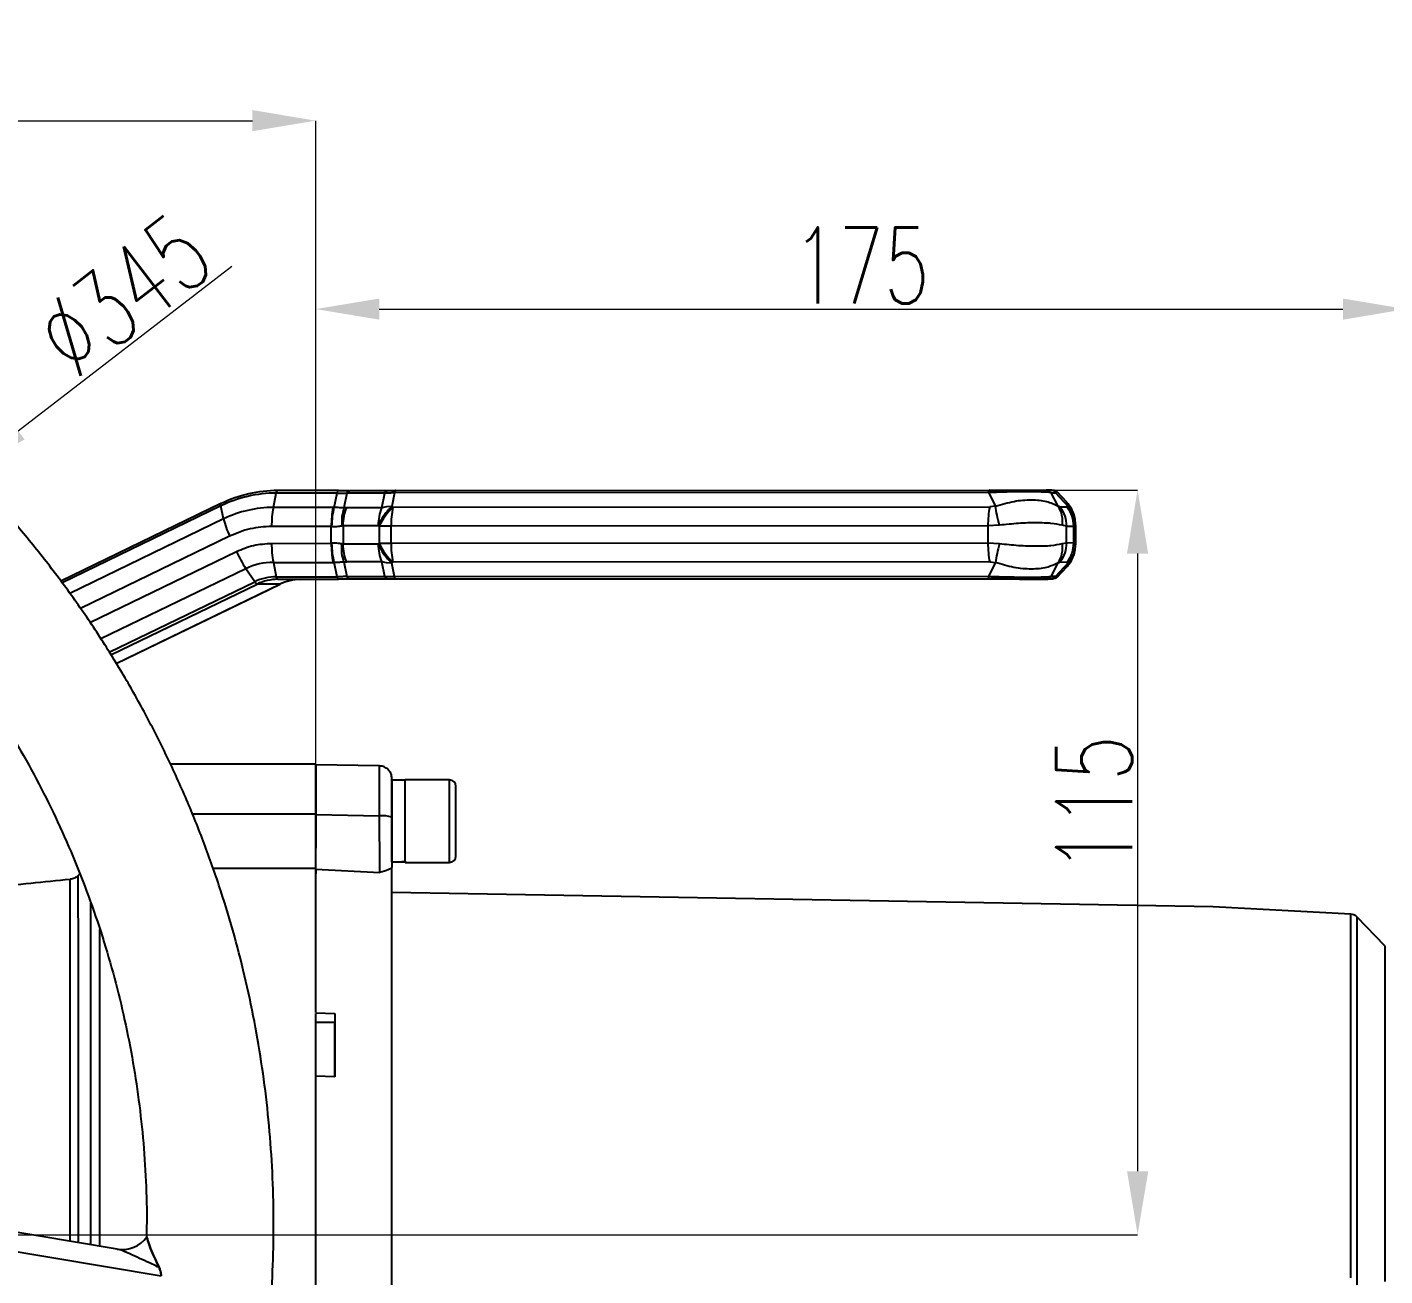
# Model space of a CAD drawing. Header units: millimetres. Extents: x 2451 to 4400, y 944 to 2322.
# Drawn here: x 3403.1 to 3617.2, y 1318 to 1515 of the extents above; entities that cross this region are included whole.
import ezdxf

# ---------------------------------------------------------------- set-up
doc = ezdxf.new("R2010")
doc.units = ezdxf.units.MM
doc.layers.add('AM_5', color=3, linetype='Continuous', lineweight=25)
doc.styles.add('SLDTEXTSTYLE1', font='txt.shx', dxfattribs={"width": 0.7, "bigfont": 'gbcbig.shx'})
doc.dimstyles.new('SLDDIMSTYLE12$0', dxfattribs={"dimtxt": 12, "dimasz": 10, "dimexe": 0, "dimexo": 0.0625, "dimgap": 0.875, "dimtad": 1, "dimdec": 1, "dimlfac": 1.8, "dimrnd": 1e-09, "dimzin": 12, "dimdsep": 46, "dimtxsty": 'SLDTEXTSTYLE1', "dimcen": 0.09, "dimdle": 8.16, "dimclrd": 3, "dimclre": 3, "dimadec": 0, "dimazin": 3, "dimtfac": 1, "dimtdec": 1, "dimtofl": 0, "dimtmove": 0, "dimatfit": 3, "dimfxl": 0, "dimfrac": 2, "dimtolj": 1, "dimlwd": 5, "dimlwe": 5, "dimarcsym": 0})
doc.dimstyles.new('SLDDIMSTYLE12$3', dxfattribs={"dimtxt": 12, "dimasz": 10, "dimexe": 0, "dimexo": 0.0625, "dimgap": 0.875, "dimtad": 1, "dimdec": 1, "dimlfac": 1.8, "dimrnd": 1e-09, "dimzin": 12, "dimdsep": 46, "dimtxsty": 'SLDTEXTSTYLE1', "dimcen": 0.09, "dimdle": 8.16, "dimclrd": 3, "dimclre": 3, "dimadec": 0, "dimazin": 3, "dimtfac": 1, "dimtdec": 1, "dimtofl": 0, "dimtmove": 0, "dimatfit": 3, "dimfxl": 0, "dimfrac": 2, "dimtolj": 1, "dimlwd": 5, "dimlwe": 5, "dimarcsym": 0})

# ---------------------------------------------------------------- blocks, each defined once
blk = doc.blocks.new('*D82')
at = {"layer": 'AM_5', "color": 3, "lineweight": 5, "transparency": 16777216}
blk.add_line((3271.56, 1464.69), (3271.56, 1500.22), dxfattribs=at)
at = {"layer": 'AM_5', "color": 3, "linetype": 'Continuous', "lineweight": 5, "transparency": 16777216}
for p, q in [((3281.56, 1500.22), (3438.63, 1500.22)), ((3448.63, 1398.79), (3448.63, 1500.22))]:
    blk.add_line(p, q, dxfattribs=at)
at = {"layer": 'AM_5', "color": 3, "transparency": 16777216}
for points in [[(3281.56, 1501.89), (3281.56, 1498.56), (3271.56, 1500.22)], [(3438.63, 1501.89), (3438.63, 1498.56), (3448.63, 1500.22)]]:
    blk.add_solid(points, dxfattribs=at)
at = {"layer": 'Defpoints', "color": 0, "transparency": 16777216}
for p in [(3448.63, 1500.22), (3271.56, 1464.62), (3448.63, 1398.72)]:
    blk.add_point(p, dxfattribs=at)
at = {"layer": 'AM_5', "color": 0, "transparency": 16777216, "insert": (3360.09, 1507.1), "char_height": 12, "attachment_point": 5, "style": 'SLDTEXTSTYLE1'}
blk.add_mtext('\\A1;178', dxfattribs=at)
blk = doc.blocks.new('*D63')
at = {"layer": 'AM_5', "color": 3, "lineweight": 5, "transparency": 16777216}
blk.add_line((3448.63, 1396.23), (3448.63, 1470.5), dxfattribs=at)
at = {"layer": 'AM_5', "color": 3, "linetype": 'Continuous', "lineweight": 5, "transparency": 16777216}
for p, q in [((3458.63, 1470.5), (3610.63, 1470.5)), ((3620.63, 1319.08), (3620.63, 1470.5))]:
    blk.add_line(p, q, dxfattribs=at)
at = {"layer": 'AM_5', "color": 3, "transparency": 16777216}
for points in [[(3458.63, 1472.16), (3458.63, 1468.83), (3448.63, 1470.5)], [(3610.63, 1472.16), (3610.63, 1468.83), (3620.63, 1470.5)]]:
    blk.add_solid(points, dxfattribs=at)
at = {"layer": 'Defpoints', "color": 0, "transparency": 16777216}
for p in [(3620.63, 1470.5), (3448.63, 1396.17), (3620.63, 1319.02)]:
    blk.add_point(p, dxfattribs=at)
at = {"layer": 'AM_5', "color": 0, "transparency": 16777216, "insert": (3534.63, 1477.37), "char_height": 12, "attachment_point": 5, "style": 'SLDTEXTSTYLE1'}
blk.add_mtext('\\A1;175', dxfattribs=at)
blk = doc.blocks.new('*D68')
at = {"layer": 'AM_5', "color": 3, "lineweight": 5, "transparency": 16777216}
blk.add_line((3563.9, 1441.94), (3578.25, 1441.94), dxfattribs=at)
at = {"layer": 'AM_5', "color": 3, "linetype": 'Continuous', "lineweight": 5, "transparency": 16777216}
for p, q in [((3578.25, 1431.94), (3578.25, 1334.49)), ((3318.31, 1324.49), (3578.25, 1324.49))]:
    blk.add_line(p, q, dxfattribs=at)
at = {"layer": 'AM_5', "color": 3, "transparency": 16777216}
for points in [[(3576.58, 1431.94), (3579.92, 1431.94), (3578.25, 1441.94)], [(3576.58, 1334.49), (3579.92, 1334.49), (3578.25, 1324.49)]]:
    blk.add_solid(points, dxfattribs=at)
at = {"layer": 'Defpoints', "color": 0, "transparency": 16777216}
for p in [(3563.84, 1441.94), (3318.24, 1324.49), (3578.25, 1324.49)]:
    blk.add_point(p, dxfattribs=at)
at = {"layer": 'AM_5', "color": 0, "transparency": 16777216, "insert": (3571.38, 1392.44), "char_height": 12, "attachment_point": 5, "rotation": 90, "style": 'SLDTEXTSTYLE1'}
blk.add_mtext('\\A1;115', dxfattribs=at)
blk = doc.blocks.new('*D58')
at = {"layer": 'AM_5', "color": 3, "linetype": 'Continuous', "lineweight": 5, "transparency": 16777216}
blk.add_line((3435.37, 1477.24), (3401.69, 1451.24), dxfattribs=at)
at = {"layer": 'AM_5', "color": 3, "lineweight": 5, "transparency": 16777216}
for p, q in [((3334.31, 1399.31), (3334.49, 1399.31)), ((3334.4, 1399.22), (3334.4, 1399.4))]:
    blk.add_line(p, q, dxfattribs=at)
at = {"layer": 'AM_5', "color": 3, "transparency": 16777216}
blk.add_solid([(3400.67, 1452.56), (3402.71, 1449.93), (3393.77, 1445.13)], dxfattribs=at)
at = {"layer": 'Defpoints', "color": 0, "transparency": 16777216}
for p in [(3393.77, 1445.13), (3275.03, 1353.48)]:
    blk.add_point(p, dxfattribs=at)
at = {"layer": 'AM_5', "color": 0, "transparency": 16777216, "insert": (3418.29, 1472.74), "char_height": 12, "attachment_point": 5, "rotation": 37.6642, "style": 'SLDTEXTSTYLE1'}
blk.add_mtext('\\A1;%%C345', dxfattribs=at)

msp = doc.modelspace()

# ---------------------------------------------------------------- linework, layer by layer
at = {"color": 7, "linetype": 'Continuous', "lineweight": 25}
for p, q in [((3441.933, 1439.21), (3442.401, 1441.473)), ((3452.013, 1441.479), (3442.401, 1441.473)), ((3452.233, 1441.877), (3442.622, 1441.871)), ((3451.544, 1439.213), (3452.013, 1441.479)), ((3453.545, 1441.444), (3453.067, 1439.136)), ((3459.509, 1441.455), (3453.545, 1441.444)), ((3453.926, 1441.85), (3454.081, 1441.879)), ((3454.081, 1441.879), (3460.045, 1441.89)), ((3459.036, 1439.17), (3459.509, 1441.455)), ((3461.057, 1441.493), (3460.613, 1439.352)), ((3554.711, 1441.55), (3461.057, 1441.493)), ((3461.277, 1441.891), (3554.932, 1441.949)), ((3554.711, 1441.55), (3555.819, 1439.401)), ((3564.554, 1441.933), (3563.837, 1441.938)), ((3565.714, 1439.389), (3564.606, 1441.539)), ((3564.606, 1441.539), (3565.323, 1441.533)), ((3565.477, 1441.589), (3565.323, 1441.533)), ((3565.323, 1441.533), (3567.321, 1439.377)), ((3565.512, 1441.602), (3565.477, 1441.589)), ((3567.106, 1440.018), (3565.582, 1441.663)), ((3433.673, 1439.807), (3408.413, 1427.57)), ((3433.645, 1439.452), (3408.601, 1427.32)), ((3434.095, 1437.401), (3433.645, 1439.452)), ((3451.35, 1439.215), (3441.933, 1439.21)), ((3451.35, 1439.215), (3451.544, 1439.213)), ((3453.506, 1439.16), (3453.067, 1439.136)), ((3459.036, 1439.17), (3453.506, 1439.16)), ((3459.796, 1439.306), (3459.036, 1439.17)), ((3460.613, 1439.352), (3459.796, 1439.306)), ((3460.783, 1439.23), (3460.613, 1439.352)), ((3460.783, 1439.23), (3554.915, 1439.288)), ((3555.819, 1439.401), (3554.915, 1439.288)), ((3566.047, 1439.274), (3565.714, 1439.389)), ((3567.15, 1439.266), (3566.047, 1439.274)), ((3567.016, 1440.026), (3567.045, 1439.965)), ((3567.045, 1439.965), (3567.321, 1439.377)), ((3567.321, 1439.377), (3567.15, 1439.266)), ((3434.095, 1437.401), (3409.851, 1425.656)), ((3451.074, 1436.217), (3441.657, 1436.212)), ((3451.074, 1433.551), (3451.074, 1436.217)), ((3451.074, 1436.217), (3451.171, 1436.215)), ((3452.722, 1436.319), (3452.941, 1436.342)), ((3452.941, 1436.342), (3458.471, 1436.352)), ((3452.941, 1436.342), (3452.941, 1433.43)), ((3458.471, 1436.352), (3458.64, 1436.23)), ((3459.52, 1436.231), (3458.64, 1436.23)), ((3458.64, 1436.23), (3458.64, 1433.563)), ((3460.507, 1436.232), (3459.52, 1436.231)), ((3554.639, 1436.29), (3460.507, 1436.232)), ((3460.507, 1433.565), (3460.507, 1436.232)), ((3556.446, 1436.403), (3554.639, 1436.29)), ((3554.639, 1436.29), (3554.64, 1433.623)), ((3567.009, 1436.275), (3566.342, 1436.391)), ((3567.009, 1433.608), (3567.009, 1436.275)), ((3567.009, 1436.275), (3568.111, 1436.267)), ((3568.453, 1436.376), (3568.111, 1436.267)), ((3568.111, 1436.267), (3568.111, 1433.6)), ((3568.346, 1436.546), (3568.399, 1436.462)), ((3568.499, 1433.393), (3568.499, 1436.462)), ((3435.036, 1434.684), (3411.496, 1423.28)), ((3441.657, 1433.545), (3451.074, 1433.551)), ((3451.171, 1433.553), (3451.074, 1433.551)), ((3452.941, 1433.43), (3452.722, 1433.453)), ((3458.471, 1433.44), (3452.941, 1433.43)), ((3458.64, 1433.563), (3458.471, 1433.44)), ((3458.64, 1433.563), (3459.52, 1433.564)), ((3459.52, 1433.564), (3460.507, 1433.565)), ((3460.507, 1433.565), (3554.64, 1433.623)), ((3554.64, 1433.623), (3556.446, 1433.511)), ((3566.342, 1433.499), (3567.009, 1433.608)), ((3568.111, 1433.6), (3567.009, 1433.608)), ((3568.111, 1433.6), (3568.453, 1433.484)), ((3568.399, 1433.393), (3568.346, 1433.306)), ((3413.007, 1421.071), (3436.117, 1432.267)), ((3441.933, 1430.543), (3451.35, 1430.549)), ((3441.933, 1430.543), (3442.401, 1428.273)), ((3451.35, 1430.549), (3451.544, 1430.551)), ((3452.013, 1428.279), (3451.544, 1430.551)), ((3453.067, 1430.632), (3453.506, 1430.61)), ((3453.067, 1430.632), (3453.545, 1428.317)), ((3459.036, 1430.62), (3453.506, 1430.61)), ((3459.796, 1430.485), (3459.036, 1430.62)), ((3459.509, 1428.327), (3459.036, 1430.62)), ((3460.613, 1430.44), (3459.796, 1430.485)), ((3460.613, 1430.44), (3460.783, 1430.563)), ((3554.915, 1430.621), (3460.783, 1430.563)), ((3555.819, 1430.509), (3554.711, 1428.35)), ((3554.915, 1430.621), (3555.819, 1430.509)), ((3564.606, 1428.339), (3565.714, 1430.497)), ((3567.321, 1430.485), (3565.323, 1428.333)), ((3565.714, 1430.497), (3566.047, 1430.608)), ((3566.047, 1430.608), (3567.15, 1430.6)), ((3567.321, 1430.485), (3567.041, 1429.879)), ((3567.15, 1430.6), (3567.321, 1430.485)), ((3437.609, 1429.545), (3414.745, 1418.468)), ((3438.996, 1427.487), (3437.609, 1429.545)), ((3453.545, 1428.317), (3459.509, 1428.327)), ((3461.057, 1428.293), (3460.613, 1430.44)), ((3461.057, 1428.293), (3554.711, 1428.35)), ((3565.323, 1428.333), (3564.606, 1428.339)), ((3565.323, 1428.333), (3565.579, 1428.229)), ((3565.584, 1428.196), (3567.1, 1429.828)), ((3567.041, 1429.879), (3567.015, 1429.822)), ((3416.048, 1416.369), (3438.996, 1427.487)), ((3416.31, 1415.947), (3439.379, 1427.123)), ((3417.152, 1414.592), (3442.962, 1427.096)), ((3417.156, 1414.585), (3442.993, 1427.103)), ((3442.962, 1427.096), (3439.379, 1427.123)), ((3442.401, 1428.273), (3452.013, 1428.279)), ((3442.622, 1427.871), (3452.233, 1427.877)), ((3442.622, 1427.871), (3446.205, 1427.844)), ((3559.617, 1427.914), (3446.205, 1427.844)), ((3460.045, 1427.89), (3454.081, 1427.879)), ((3554.932, 1427.949), (3461.277, 1427.891)), ((3564.554, 1427.933), (3563.837, 1427.938)), ((3448.633, 1398.723), (3425.706, 1398.723)), ((3458.668, 1398.439), (3448.633, 1398.614)), ((3469.733, 1396.223), (3462.733, 1396.223)), ((3462.733, 1396.163), (3460.633, 1396.163)), ((3429.156, 1390.859), (3448.633, 1390.859)), ((3448.633, 1390.794), (3458.668, 1390.544)), ((3460.633, 1383.398), (3460.633, 1385.556)), ((3460.633, 1385.383), (3460.633, 1383.283)), ((3411.42, 1381.425), (3411.107, 1381.111)), ((3448.633, 1382.268), (3432.411, 1382.268)), ((3448.633, 1382.143), (3448.633, 1381.409)), ((3448.633, 1382.143), (3458.738, 1381.626)), ((3462.733, 1383.223), (3469.733, 1383.223)), ((3590.159, 1376.203), (3460.633, 1378.464)), ((3611.888, 1375.064), (3590.159, 1376.203)), ((3617.221, 1370.042), (3612.897, 1374.599)), ((3448.633, 1359.473), (3451.633, 1359.361)), ((3451.633, 1357.938), (3448.633, 1357.938)), ((3451.633, 1359.361), (3451.633, 1357.938)), ((3451.633, 1349.366), (3448.633, 1349.478)), ((3417.291, 1322.221), (3391.852, 1326.493)), ((3390.573, 1323.611), (3424.225, 1317.998)), ((3421.931, 1324.17), (3421.931, 1324.168)), ((3421.967, 1324.167), (3421.967, 1324.166))]:
    msp.add_line(p, q, dxfattribs=at)
at = {"color": 7, "linetype": 'Continuous', "lineweight": 25, "flags": 128}
for points in [[(3442.401, 1441.473), (3442.422, 1441.561), (3442.445, 1441.64), (3442.471, 1441.709), (3442.499, 1441.766), (3442.528, 1441.812), (3442.559, 1441.845), (3442.59, 1441.865), (3442.622, 1441.871)], [(3433.645, 1439.452), (3433.63, 1439.533), (3433.621, 1439.604), (3433.619, 1439.667), (3433.623, 1439.719), (3433.634, 1439.76), (3433.651, 1439.79), (3433.673, 1439.807)], [(3433.673, 1439.807), (3433.674, 1439.808), (3433.703, 1439.813)], [(3442.622, 1427.871), (3442.59, 1427.878), (3442.559, 1427.898), (3442.528, 1427.932), (3442.499, 1427.978), (3442.471, 1428.035), (3442.445, 1428.105), (3442.422, 1428.184), (3442.401, 1428.273)], [(3442.993, 1427.103), (3442.991, 1427.102), (3442.962, 1427.096)], [(3458.668, 1390.544), (3458.668, 1392.342), (3458.668, 1394.025), (3458.668, 1395.516), (3458.668, 1396.751), (3458.668, 1397.675), (3458.668, 1398.246), (3458.668, 1398.439)], [(3462.733, 1383.398), (3462.733, 1383.322), (3462.733, 1383.234), (3462.733, 1383.496), (3462.733, 1384.094), (3462.733, 1384.995), (3462.733, 1386.151), (3462.733, 1387.5), (3462.733, 1388.968), (3462.733, 1390.478), (3462.733, 1391.946), (3462.733, 1393.295), (3462.733, 1394.451), (3462.733, 1395.352), (3462.733, 1395.95), (3462.733, 1396.212), (3462.733, 1396.163)], [(3469.733, 1383.223), (3469.733, 1383.234), (3469.733, 1383.496), (3469.733, 1384.094), (3469.733, 1384.995), (3469.733, 1386.151), (3469.733, 1387.5), (3469.733, 1388.968), (3469.733, 1390.478), (3469.733, 1391.946), (3469.733, 1393.295), (3469.733, 1394.451), (3469.733, 1395.352), (3469.733, 1395.95), (3469.733, 1396.212), (3469.733, 1396.223)], [(3460.633, 1383.283), (3460.633, 1383.459), (3460.633, 1383.978), (3460.633, 1384.81), (3460.633, 1385.912), (3460.633, 1387.222), (3460.633, 1388.668), (3460.633, 1390.172), (3460.633, 1391.652), (3460.633, 1393.026), (3460.633, 1394.22), (3460.633, 1395.167), (3460.633, 1395.817), (3460.633, 1396.134), (3460.633, 1396.163)], [(3462.733, 1383.488), (3462.733, 1383.853), (3462.733, 1384.628), (3462.733, 1385.682), (3462.733, 1386.957), (3462.733, 1388.384), (3462.733, 1389.883), (3462.733, 1391.374), (3462.733, 1392.774), (3462.733, 1394.008), (3462.733, 1395.007), (3462.733, 1395.718), (3462.733, 1396.1), (3462.733, 1396.141)], [(3460.633, 1390.356), (3460.633, 1390.344), (3460.633, 1389.108), (3460.633, 1387.922), (3460.633, 1386.882), (3460.633, 1386.072), (3460.633, 1385.559), (3460.633, 1385.383)], [(3460.633, 1385.723), (3460.633, 1385.682), (3460.633, 1384.628), (3460.633, 1383.853), (3460.633, 1383.398)], [(3611.888, 1317.703), (3611.888, 1322.874), (3611.888, 1327.897), (3611.888, 1332.753), (3611.888, 1337.423), (3611.888, 1341.888), (3611.888, 1346.131), (3611.888, 1350.136), (3611.888, 1353.888), (3611.888, 1357.371), (3611.888, 1360.573), (3611.888, 1363.48), (3611.888, 1366.082), (3611.888, 1368.369), (3611.888, 1370.331), (3611.888, 1371.961), (3611.888, 1373.253), (3611.888, 1374.202), (3611.888, 1374.803), (3611.888, 1375.056), (3611.888, 1375.064)], [(3612.898, 1315.459), (3612.898, 1320.753), (3612.898, 1325.902), (3612.897, 1330.885), (3612.897, 1335.682), (3612.897, 1340.275), (3612.897, 1344.643), (3612.897, 1348.771), (3612.897, 1352.64), (3612.897, 1356.236), (3612.897, 1359.545), (3612.897, 1362.552), (3612.897, 1365.245), (3612.897, 1367.615), (3612.897, 1369.651), (3612.897, 1371.345), (3612.897, 1372.69), (3612.897, 1373.682), (3612.897, 1374.315), (3612.897, 1374.587), (3612.897, 1374.599)], [(3617.221, 1370.042), (3617.221, 1370.035), (3617.221, 1369.781), (3617.221, 1369.17), (3617.221, 1368.203), (3617.221, 1366.884), (3617.221, 1365.22), (3617.221, 1363.216), (3617.221, 1360.883), (3617.221, 1358.229), (3617.221, 1355.265), (3617.221, 1352.004), (3617.221, 1348.46), (3617.221, 1344.648), (3617.221, 1340.584), (3617.221, 1336.284), (3617.221, 1331.768), (3617.221, 1327.053), (3617.221, 1322.16), (3617.221, 1317.11)]]:
    msp.add_lwpolyline(points, dxfattribs=at)
at = {"color": 7, "linetype": 'Continuous', "lineweight": 25}
for centre, radius, start, end in [((3442.428, 1421.37), 20.102, 90.07529, 115.90707), ((3442.649, 1421.397), 20.474, 90.07527, 115.90712), ((3441.957, 1421.217), 17.993, 90.07527, 115.90712), ((3456.853, 1436.326), 15.196, 169.06221, 180.4319), ((3466.27, 1436.332), 15.196, 169.06221, 180.4319), ((3465.488, 1436.411), 7.017, 156.84756, 180.47841), ((3466.498, 1432.884), 8.541, 132.00657, 156.93397), ((3475.703, 1436.347), 15.196, 169.06221, 180.43184), ((3448.318, 1440.803), 14.624, 193.45011, 204.73439), ((3456.916, 1433.432), 15.259, 179.57667, 190.91491), ((3466.333, 1433.438), 15.259, 179.57667, 190.91491), ((3465.508, 1433.383), 7.037, 179.5333, 203.11856), ((3466.522, 1436.927), 8.57, 203.11136, 227.95126), ((3475.765, 1433.453), 15.259, 179.57677, 190.91492), ((3452.972, 1439.736), 18.436, 203.90163, 213.55836), ((3441.946, 1420.616), 9.927, 90.07527, 115.90712), ((3442.412, 1420.455), 7.818, 90.07527, 115.90712), ((3439.672, 1427.814), 0.75, 205.79928, 247.02737), ((3442.632, 1420.426), 7.445, 90.07527, 115.90712), ((3446.215, 1420.399), 7.445, 90.07527, 115.90712), ((3469.733, 1395.223), 1, 360, 90), ((3459.149, 1385.215), 5.35, 73.89602, 95.15846), ((3469.733, 1384.223), 1, 270, 360), ((3418.122, 1326.815), 4.669, 259.74027, 325.43734)]:
    msp.add_arc(centre, radius, start, end, dxfattribs=at)
for centre, start_param, end_param in [((3460.633, 1389.723), 4.712389, 4.9017857), ((3462.733, 1389.723), 4.6181166, 4.712389)]:
    msp.add_ellipse(centre, major_axis=(11.154, 0), ratio=0.5773485, start_param=start_param, end_param=end_param, dxfattribs=at)
for points, knots in [([(3271.2, 1155.758), (3273.761, 1155.783), (3277.341, 1155.818), (3282.61, 1156.096), (3287.075, 1156.432), (3292.391, 1156.997), (3297.96, 1157.771), (3303.773, 1158.781), (3309.744, 1160.037), (3315.82, 1161.547), (3321.958, 1163.318), (3328.124, 1165.352), (3334.287, 1167.652), (3340.424, 1170.217), (3346.512, 1173.047), (3352.532, 1176.141), (3358.464, 1179.496), (3364.293, 1183.108), (3370.003, 1186.973), (3375.579, 1191.088), (3381.006, 1195.445), (3386.272, 1200.039), (3391.363, 1204.864), (3396.268, 1209.911), (3400.975, 1215.174), (3405.473, 1220.644), (3409.751, 1226.312), (3413.8, 1232.17), (3417.609, 1238.206), (3421.171, 1244.412), (3424.476, 1250.777), (3427.517, 1257.289), (3430.286, 1263.939), (3432.776, 1270.713), (3434.982, 1277.601), (3436.896, 1284.589), (3438.515, 1291.667), (3439.833, 1298.821), (3440.846, 1306.038), (3441.55, 1313.305), (3441.943, 1320.609), (3442.022, 1327.937), (3441.785, 1335.275), (3441.231, 1342.61), (3440.359, 1349.927), (3439.168, 1357.214), (3437.66, 1364.457), (3435.835, 1371.642), (3433.695, 1378.754), (3431.241, 1385.782), (3428.476, 1392.71), (3425.403, 1399.527), (3422.026, 1406.217), (3418.349, 1412.769), (3414.375, 1419.169), (3410.11, 1425.405), (3405.559, 1431.463), (3400.727, 1437.331), (3395.62, 1442.997), (3390.243, 1448.45), (3384.796, 1453.498), (3379.323, 1458.15), (3373.865, 1462.419), (3368.24, 1466.462), (3362.458, 1470.27), (3356.531, 1473.838), (3350.469, 1477.16), (3344.283, 1480.23), (3337.986, 1483.044), (3331.592, 1485.596), (3325.117, 1487.882), (3318.58, 1489.898), (3312.005, 1491.641), (3305.432, 1493.106), (3298.938, 1494.287), (3292.648, 1495.184), (3287.125, 1495.768), (3282.242, 1496.135), (3277.418, 1496.375), (3271.443, 1496.492), (3265.927, 1496.382), (3260.657, 1496.11), (3256.193, 1495.773), (3250.877, 1495.208), (3245.308, 1494.434), (3239.494, 1493.424), (3233.523, 1492.168), (3227.447, 1490.657), (3221.309, 1488.887), (3215.144, 1486.853), (3208.981, 1484.553), (3202.844, 1481.988), (3196.756, 1479.157), (3190.736, 1476.064), (3184.803, 1472.709), (3178.974, 1469.097), (3173.264, 1465.231), (3167.689, 1461.117), (3162.262, 1456.76), (3156.996, 1452.166), (3151.905, 1447.341), (3147, 1442.294), (3142.293, 1437.031), (3137.795, 1431.561), (3133.517, 1425.892), (3129.468, 1420.035), (3125.658, 1413.999), (3122.097, 1407.793), (3118.792, 1401.428), (3115.749, 1394.916), (3112.987, 1388.265), (3110.65, 1381.982), (3109.372, 1377.877), (3108.808, 1376.069)], [0, 0, 0, 0, 0.0102074, 0.014274, 0.021037, 0.0280561, 0.0355867, 0.0434511, 0.0515783, 0.0599113, 0.0684099, 0.0770439, 0.085791, 0.0946336, 0.1035582, 0.112554, 0.1216124, 0.1307262, 0.1398897, 0.1490979, 0.1583469, 0.1676331, 0.1769537, 0.1863062, 0.1956884, 0.2050985, 0.2145348, 0.2239961, 0.233481, 0.2429885, 0.2525178, 0.262068, 0.2716385, 0.2812287, 0.2908382, 0.3004664, 0.3101132, 0.3197782, 0.3294613, 0.3391624, 0.3488814, 0.3586183, 0.3683733, 0.3781464, 0.387938, 0.3977483, 0.4075776, 0.4174265, 0.4272956, 0.4371854, 0.4470968, 0.4570307, 0.4669882, 0.4769704, 0.486979, 0.4970156, 0.5070822, 0.5171812, 0.5273154, 0.5374882, 0.5477037, 0.5569145, 0.5661226, 0.5753266, 0.5845258, 0.5937191, 0.6029052, 0.6120821, 0.6212471, 0.6303962, 0.6395236, 0.6486197, 0.6576679, 0.6666375, 0.6754633, 0.6839789, 0.6919633, 0.6976055, 0.7035012, 0.7112199, 0.7214273, 0.7254939, 0.7322569, 0.739276, 0.7468066, 0.754671, 0.7627982, 0.7711312, 0.7796298, 0.7882638, 0.7970109, 0.8058535, 0.8147781, 0.8237739, 0.8328323, 0.8419461, 0.8511096, 0.8603178, 0.8695668, 0.878853, 0.8881736, 0.8975261, 0.9069083, 0.9163184, 0.9257547, 0.935216, 0.9447009, 0.9542084, 0.9637377, 0.9732879, 0.9828584, 0.9924486, 1, 1, 1, 1]), ([(3272.017, 1476.447), (3274.417, 1476.41), (3277.776, 1476.357), (3282.718, 1476.053), (3286.908, 1475.697), (3291.895, 1475.105), (3297.116, 1474.306), (3302.562, 1473.268), (3308.15, 1471.984), (3313.829, 1470.446), (3319.557, 1468.648), (3325.301, 1466.588), (3331.031, 1464.264), (3336.723, 1461.676), (3342.355, 1458.826), (3347.907, 1455.716), (3353.36, 1452.349), (3358.698, 1448.73), (3363.903, 1444.863), (3368.962, 1440.754), (3373.86, 1436.41), (3378.584, 1431.837), (3383.119, 1427.044), (3387.455, 1422.038), (3391.58, 1416.829), (3395.482, 1411.426), (3399.152, 1405.839), (3402.578, 1400.078), (3405.752, 1394.154), (3408.666, 1388.079), (3411.311, 1381.864), (3413.679, 1375.522), (3415.764, 1369.064), (3417.558, 1362.505), (3419.058, 1355.857), (3420.257, 1349.133), (3421.153, 1342.347), (3421.729, 1335.513), (3422.003, 1329.447), (3421.951, 1325.663), (3421.931, 1324.17)], [0, 0, 0, 0, 0.0302952, 0.0423856, 0.0624901, 0.08336, 0.1057536, 0.1291426, 0.1533151, 0.1781023, 0.2033838, 0.2290707, 0.2550958, 0.2814075, 0.3079654, 0.3347376, 0.3616982, 0.3888263, 0.4161047, 0.4435189, 0.4710571, 0.4987089, 0.526466, 0.5543209, 0.5822674, 0.6103001, 0.6384144, 0.6666062, 0.6948723, 0.7232096, 0.7516156, 0.7800883, 0.8086258, 0.8372268, 0.86589, 0.8946146, 0.9234, 0.9522458, 0.9811519, 1, 1, 1, 1]), ([(3452.013, 1441.479), (3452.027, 1441.537), (3452.055, 1441.655), (3452.109, 1441.779), (3452.169, 1441.862), (3452.212, 1441.872), (3452.233, 1441.877)], [0, 0, 0, 0, 0.2499973, 0.4999982, 0.7499991, 1, 1, 1, 1]), ([(3452.013, 1441.479), (3452.288, 1441.477), (3452.849, 1441.474), (3453.31, 1441.454), (3453.545, 1441.444)], [0, 0, 0, 0, 0.4915101, 1, 1, 1, 1]), ([(3453.936, 1441.851), (3453.67, 1441.852), (3453.138, 1441.856), (3452.488, 1441.855), (3452.162, 1441.854)], [0, 0, 0, 0, 0.4996452, 1, 1, 1, 1]), ([(3453.545, 1441.444), (3453.578, 1441.508), (3453.643, 1441.636), (3453.776, 1441.768), (3453.873, 1441.841), (3453.926, 1441.85), (3453.926, 1441.85)], [0, 0, 0, 0, 0.3327347, 0.6654694, 0.9982041, 1, 1, 1, 1]), ([(3461.057, 1441.493), (3460.781, 1441.491), (3460.225, 1441.488), (3459.749, 1441.466), (3459.509, 1441.455)], [0, 0, 0, 0, 0.4950466, 1, 1, 1, 1]), ([(3460.045, 1441.89), (3460.234, 1441.89), (3460.609, 1441.891), (3461.055, 1441.891), (3461.277, 1441.891)], [0, 0, 0, 0, 0.5040088, 1, 1, 1, 1]), ([(3564.606, 1441.539), (3564.166, 1441.578), (3563.348, 1441.651), (3560.934, 1441.687), (3557.935, 1441.658), (3555.841, 1441.588), (3554.711, 1441.55)], [0, 0, 0, 0, 0.2683795, 0.4991161, 0.7297085, 1, 1, 1, 1]), ([(3554.932, 1441.949), (3555.961, 1441.949), (3557.431, 1441.95), (3559.321, 1441.949), (3560.532, 1441.948), (3561.606, 1441.946), (3562.929, 1441.943), (3563.464, 1441.94), (3563.837, 1441.938)], [0, 0, 0, 0, 0.2713523, 0.38737, 0.5008964, 0.614411, 0.7305771, 1, 1, 1, 1]), ([(3565.526, 1441.641), (3565.445, 1441.708), (3565.239, 1441.883), (3564.806, 1441.914), (3564.542, 1441.933)], [0, 0, 0, 0, 0.3878889, 1, 1, 1, 1]), ([(3451.171, 1436.215), (3451.198, 1436.755), (3451.253, 1437.836), (3451.447, 1438.754), (3451.544, 1439.213)], [0, 0, 0, 0, 0.5, 1, 1, 1, 1]), ([(3453.067, 1439.136), (3452.834, 1439.147), (3452.372, 1439.168), (3451.818, 1439.198), (3451.544, 1439.213)], [0, 0, 0, 0, 0.5043986, 1, 1, 1, 1]), ([(3453.067, 1439.136), (3452.943, 1438.7), (3452.694, 1437.827), (3452.712, 1436.821), (3452.722, 1436.319)], [0, 0, 0, 0, 0.50000007, 1, 1, 1, 1]), ([(3452.941, 1436.342), (3452.966, 1436.845), (3453.016, 1437.85), (3453.343, 1438.723), (3453.506, 1439.16)], [0, 0, 0, 0, 0.4999559, 1, 1, 1, 1]), ([(3555.819, 1439.401), (3556.802, 1439.692), (3558.735, 1440.264), (3561.537, 1440.489), (3564.014, 1440.258), (3565.141, 1439.682), (3565.714, 1439.389)], [0, 0, 0, 0, 0.2542867, 0.4999835, 0.7458358, 1, 1, 1, 1]), ([(3556.446, 1436.403), (3556.319, 1436.947), (3556.064, 1438.033), (3555.9, 1438.945), (3555.819, 1439.401)], [0, 0, 0, 0, 0.5000005, 1, 1, 1, 1]), ([(3565.714, 1439.389), (3565.939, 1438.933), (3566.39, 1438.021), (3566.358, 1436.935), (3566.341, 1436.391)], [0, 0, 0, 0, 0.4999977, 1, 1, 1, 1]), ([(3568.456, 1436.544), (3568.437, 1436.885), (3568.399, 1437.575), (3568.074, 1438.569), (3567.628, 1439.419), (3567.218, 1439.863), (3567.045, 1440.05)], [0, 0, 0, 0, 0.2636578, 0.5332699, 0.8030498, 1, 1, 1, 1]), ([(3568.453, 1436.376), (3568.393, 1436.92), (3568.271, 1438.007), (3567.638, 1438.92), (3567.321, 1439.377)], [0, 0, 0, 0, 0.5000008, 1, 1, 1, 1]), ([(3451.171, 1436.215), (3451.444, 1436.208), (3451.998, 1436.194), (3452.478, 1436.277), (3452.722, 1436.319)], [0, 0, 0, 0, 0.49168447, 1, 1, 1, 1]), ([(3566.342, 1436.391), (3565.807, 1436.501), (3564.755, 1436.717), (3562.308, 1436.808), (3559.476, 1436.723), (3557.468, 1436.511), (3556.446, 1436.403)], [0, 0, 0, 0, 0.2542566, 0.5000164, 0.7456194, 1, 1, 1, 1]), ([(3452.722, 1433.453), (3452.478, 1433.494), (3451.998, 1433.575), (3451.444, 1433.561), (3451.171, 1433.553)], [0, 0, 0, 0, 0.5082251, 1, 1, 1, 1]), ([(3451.544, 1430.551), (3451.447, 1431.011), (3451.253, 1431.931), (3451.198, 1433.013), (3451.171, 1433.553)], [0, 0, 0, 0, 0.5, 1, 1, 1, 1]), ([(3453.067, 1430.632), (3452.943, 1431.07), (3452.693, 1431.945), (3452.712, 1432.951), (3452.722, 1433.453)], [0, 0, 0, 0, 0.5008043, 1, 1, 1, 1]), ([(3556.446, 1433.511), (3556.32, 1432.971), (3556.065, 1431.884), (3555.901, 1430.969), (3555.819, 1430.509)], [0, 0, 0, 0, 0.4968674, 1, 1, 1, 1]), ([(3556.446, 1433.511), (3557.468, 1433.403), (3559.476, 1433.191), (3562.308, 1433.102), (3564.755, 1433.185), (3565.807, 1433.393), (3566.342, 1433.499)], [0, 0, 0, 0, 0.2543758, 0.4999836, 0.7457388, 1, 1, 1, 1]), ([(3566.341, 1433.499), (3566.358, 1432.956), (3566.39, 1431.868), (3565.939, 1430.954), (3565.714, 1430.497)], [0, 0, 0, 0, 0.5000023, 1, 1, 1, 1]), ([(3567.043, 1429.799), (3567.216, 1429.987), (3567.627, 1430.431), (3568.074, 1431.282), (3568.399, 1432.276), (3568.438, 1432.966), (3568.457, 1433.308)], [0, 0, 0, 0, 0.19724921, 0.46693834, 0.73645063, 1, 1, 1, 1]), ([(3568.453, 1433.484), (3568.393, 1432.944), (3568.273, 1431.857), (3567.64, 1430.944), (3567.321, 1430.485)], [0, 0, 0, 0, 0.4968676, 1, 1, 1, 1]), ([(3451.544, 1430.551), (3451.818, 1430.567), (3452.372, 1430.597), (3452.835, 1430.62), (3453.067, 1430.632)], [0, 0, 0, 0, 0.4960838, 1, 1, 1, 1]), ([(3565.714, 1430.497), (3565.141, 1430.208), (3564.014, 1429.639), (3561.531, 1429.413), (3558.727, 1429.647), (3556.794, 1430.22), (3555.819, 1430.509)], [0, 0, 0, 0, 0.2541572, 0.5000143, 0.7476258, 1, 1, 1, 1]), ([(3453.545, 1428.317), (3453.31, 1428.306), (3452.849, 1428.284), (3452.288, 1428.28), (3452.013, 1428.279)], [0, 0, 0, 0, 0.5084817, 1, 1, 1, 1]), ([(3459.509, 1428.327), (3459.749, 1428.317), (3460.225, 1428.297), (3460.781, 1428.294), (3461.057, 1428.293)], [0, 0, 0, 0, 0.5049534, 1, 1, 1, 1]), ([(3554.711, 1428.35), (3555.832, 1428.314), (3557.917, 1428.246), (3560.91, 1428.212), (3563.339, 1428.238), (3564.162, 1428.304), (3564.606, 1428.339)], [0, 0, 0, 0, 0.2680966, 0.49882268, 0.72946368, 1, 1, 1, 1]), ([(3452.233, 1427.877), (3452.212, 1427.882), (3452.169, 1427.893), (3452.109, 1427.976), (3452.055, 1428.102), (3452.027, 1428.22), (3452.013, 1428.279)], [0, 0, 0, 0, 0.2500001, 0.5000002, 0.7500003, 1, 1, 1, 1]), ([(3454.081, 1427.879), (3453.794, 1427.879), (3453.232, 1427.878), (3452.562, 1427.877), (3452.233, 1427.877)], [0, 0, 0, 0, 0.5097088, 1, 1, 1, 1]), ([(3461.277, 1427.891), (3461.055, 1427.891), (3460.609, 1427.891), (3460.234, 1427.89), (3460.045, 1427.89)], [0, 0, 0, 0, 0.495991, 1, 1, 1, 1]), ([(3563.837, 1427.938), (3563.46, 1427.94), (3562.921, 1427.943), (3561.588, 1427.946), (3560.511, 1427.948), (3559.298, 1427.949), (3557.414, 1427.95), (3555.953, 1427.949), (3554.932, 1427.949)], [0, 0, 0, 0, 0.2715623, 0.3875926, 0.5011305, 0.6146375, 0.7308194, 1, 1, 1, 1]), ([(3559.617, 1427.914), (3560.596, 1427.915), (3561.993, 1427.916), (3563.389, 1427.919), (3564.144, 1427.921), (3564.653, 1427.924), (3565.035, 1427.928), (3564.752, 1427.931), (3564.554, 1427.933)], [0, 0, 0, 0, 0.2713523, 0.38737, 0.5008964, 0.614411, 0.7305771, 1, 1, 1, 1]), ([(3563.918, 1427.927), (3564.046, 1427.928), (3564.612, 1427.93), (3565.169, 1427.959), (3565.451, 1428.166), (3565.554, 1428.241)], [0, 0, 0, 0, 0.1564038, 0.6938153, 1, 1, 1, 1]), ([(3448.633, 1390.859), (3448.633, 1391.922), (3448.633, 1394.047), (3448.633, 1396.616), (3448.633, 1398.384), (3448.633, 1398.608), (3448.633, 1398.72)], [0, 0, 0, 0, 0.2503661, 0.5007322, 0.7510982, 1, 1, 1, 1]), ([(3448.633, 1398.614), (3448.633, 1398.503), (3448.633, 1398.28), (3448.633, 1396.481), (3448.633, 1394.834), (3448.633, 1393.767), (3448.633, 1393.723)], [0, 0, 0, 0, 0.32863136, 0.65726272, 0.98589409, 1, 1, 1, 1]), ([(3460.633, 1396.022), (3460.633, 1396.079), (3460.633, 1396.329), (3460.633, 1396.416), (3460.633, 1396.438), (3460.633, 1396.441), (3460.633, 1396.447), (3460.633, 1396.454), (3460.633, 1396.477), (3460.626, 1396.717), (3460.538, 1397.148), (3460.223, 1397.705), (3459.744, 1398.141), (3459.193, 1398.409), (3458.817, 1398.407), (3458.674, 1398.407)], [0, 0, 0, 0, 0.0799652, 0.3519428, 0.420096, 0.4244444, 0.4252673, 0.4262442, 0.4288884, 0.4379541, 0.5614142, 0.669529, 0.7910614, 0.920557, 1, 1, 1, 1]), ([(3460.633, 1396.022), (3460.633, 1396.011), (3460.633, 1395.859), (3460.633, 1394.744), (3460.633, 1392.813), (3460.633, 1391.175), (3460.633, 1390.356)], [0, 0, 0, 0, 0.02552267, 0.35034845, 0.67517422, 1, 1, 1, 1]), ([(3470.733, 1389.723), (3470.733, 1390.415), (3470.733, 1391.479), (3470.733, 1392.76), (3470.733, 1393.641), (3470.733, 1394.351), (3470.733, 1395.036), (3470.733, 1395.15), (3470.733, 1395.223)], [0, 0, 0, 0, 0.2394568, 0.3683607, 0.5, 0.6316393, 0.7605432, 1, 1, 1, 1]), ([(3448.633, 1382.143), (3448.633, 1382.424), (3448.633, 1382.986), (3448.633, 1385.004), (3448.633, 1387.654), (3448.633, 1389.746), (3448.633, 1390.794)], [0, 0, 0, 0, 0.2500466, 0.4994486, 0.7493959, 1, 1, 1, 1]), ([(3458.738, 1381.626), (3458.737, 1381.901), (3458.736, 1382.272), (3458.731, 1383.227), (3458.726, 1383.905), (3458.721, 1384.72), (3458.711, 1385.739), (3458.698, 1387.05), (3458.685, 1388.68), (3458.674, 1389.903), (3458.668, 1390.544)], [0, 0, 0, 0, 0.2442896, 0.3290361, 0.4144899, 0.500125, 0.5979924, 0.7157703, 0.8510724, 1, 1, 1, 1]), ([(3460.633, 1390.356), (3460.633, 1389.596), (3460.633, 1388.081), (3460.633, 1385.953), (3460.633, 1383.996), (3460.633, 1382.931), (3460.633, 1382.397)], [0, 0, 0, 0, 0.2507669, 0.5000113, 0.749245, 1, 1, 1, 1]), ([(3448.633, 1389.723), (3448.633, 1389.167), (3448.633, 1388.056), (3448.633, 1386.637), (3448.633, 1385.707), (3448.633, 1385.346), (3448.633, 1385.609), (3448.633, 1385.723)], [0, 0, 0, 0, 0.2095815, 0.4191631, 0.6287446, 0.8383262, 1, 1, 1, 1]), ([(3470.733, 1384.223), (3470.733, 1384.296), (3470.733, 1384.409), (3470.733, 1385.095), (3470.733, 1385.805), (3470.733, 1386.686), (3470.733, 1387.967), (3470.733, 1389.031), (3470.733, 1389.723)], [0, 0, 0, 0, 0.2394568, 0.3683607, 0.5, 0.6316393, 0.7605432, 1, 1, 1, 1]), ([(3448.633, 1359.555), (3448.633, 1360.251), (3448.633, 1363.223), (3448.633, 1367.673), (3448.633, 1372.816), (3448.633, 1376.969), (3448.633, 1380.251), (3448.633, 1381.596), (3448.633, 1382.268)], [0, 0, 0, 0, 0.0577205, 0.2461764, 0.4346323, 0.6230882, 0.8115441, 1, 1, 1, 1]), ([(3448.633, 1374.206), (3448.633, 1375.354), (3448.633, 1377.703), (3448.633, 1380.37), (3448.633, 1381.552), (3448.633, 1382.143)], [0, 0, 0, 0, 0.3234516, 0.6617258, 1, 1, 1, 1]), ([(3460.633, 1382.397), (3460.487, 1382.277), (3460.195, 1382.036), (3459.225, 1381.763), (3458.738, 1381.626)], [0, 0, 0, 0, 0.4975573, 1, 1, 1, 1]), ([(3409.896, 1380.529), (3405.741, 1380.126), (3398.371, 1379.41), (3391.029, 1378.453), (3387.826, 1378.036)], [0, 0, 0, 0, 0.56379171, 1, 1, 1, 1]), ([(3411.127, 1381.132), (3410.946, 1380.979), (3410.584, 1380.674), (3410.119, 1380.589), (3409.886, 1380.546)], [0, 0, 0, 0, 0.5000001, 1, 1, 1, 1]), ([(3409.904, 1323.462), (3409.904, 1325.408), (3409.903, 1330.278), (3409.903, 1335.631), (3409.903, 1339.8), (3409.903, 1342.046), (3409.903, 1344.252), (3409.902, 1346.415), (3409.902, 1348.534), (3409.902, 1350.605), (3409.902, 1353.57), (3409.901, 1357.46), (3409.9, 1362.163), (3409.899, 1366.782), (3409.899, 1370.585), (3409.898, 1373.608), (3409.897, 1375.935), (3409.897, 1377.89), (3409.896, 1379.377), (3409.895, 1380.362), (3409.895, 1380.48), (3409.895, 1380.539)], [0, 0, 0, 0, 0.0577112, 0.1444095, 0.1693942, 0.1944696, 0.2196359, 0.2448929, 0.2702408, 0.2956794, 0.3212087, 0.3825805, 0.4507211, 0.5256294, 0.607304, 0.6655257, 0.7267557, 0.7909939, 0.8582398, 0.9284932, 1, 1, 1, 1]), ([(3411.12, 1381.052), (3411.12, 1381.074), (3411.12, 1381.216), (3411.121, 1380.557), (3411.122, 1379.016), (3411.123, 1376.436), (3411.124, 1372.933), (3411.125, 1368.498), (3411.125, 1363.168), (3411.126, 1356.982), (3411.127, 1349.988), (3411.127, 1342.261), (3411.128, 1333.826), (3411.128, 1327.436), (3411.128, 1323.771), (3411.128, 1323.256)], [0, 0, 0, 0, 0.016394, 0.101859, 0.1878451, 0.2743525, 0.3613811, 0.4489308, 0.5370018, 0.6255939, 0.7147072, 0.8043418, 0.8944974, 0.9851743, 1, 1, 1, 1]), ([(3413.17, 1322.913), (3413.17, 1324.656), (3413.169, 1328.826), (3413.168, 1335.145), (3413.166, 1341.642), (3413.164, 1346.158), (3413.163, 1348.888), (3413.163, 1350.173), (3413.162, 1351.397), (3413.161, 1352.562), (3413.161, 1353.668), (3413.159, 1356.787), (3413.156, 1361.644), (3413.152, 1367.622), (3413.154, 1372.282), (3413.145, 1375.272), (3413.144, 1376.482), (3413.144, 1376.809)], [0, 0, 0, 0, 0.0708686, 0.1695597, 0.2704087, 0.3610308, 0.383079, 0.4044252, 0.4250694, 0.4450117, 0.4642519, 0.4827902, 0.6102084, 0.7376719, 0.865182, 0.9635673, 1, 1, 1, 1]), ([(3612.903, 1374.57), (3612.866, 1374.616), (3612.723, 1374.791), (3612.376, 1374.989), (3612.056, 1375.032), (3611.9, 1375.053)], [0, 0, 0, 0, 0.1560443, 0.589322, 1, 1, 1, 1]), ([(3414.584, 1322.675), (3414.584, 1323.902), (3414.584, 1327.984), (3414.582, 1334.667), (3414.58, 1342.717), (3414.577, 1350.47), (3414.574, 1357.821), (3414.57, 1364.555), (3414.567, 1369.496), (3414.565, 1371.882), (3414.565, 1372.611)], [0, 0, 0, 0, 0.0570997, 0.1899714, 0.32791, 0.4709149, 0.6189859, 0.7721223, 0.9303237, 1, 1, 1, 1]), ([(3448.633, 1302.055), (3448.633, 1305.35), (3448.633, 1311.938), (3448.633, 1321.491), (3448.633, 1330.672), (3448.633, 1339.382), (3448.633, 1347.495), (3448.633, 1354.231), (3448.633, 1357.911), (3448.633, 1359.385)], [0, 0, 0, 0, 0.149957, 0.2999139, 0.4498709, 0.5998278, 0.7497848, 0.8997417, 1, 1, 1, 1]), ([(3451.633, 1349.366), (3451.633, 1350.637), (3451.633, 1353.66), (3451.633, 1356.368), (3451.633, 1357.938)], [0, 0, 0, 0, 0.4203629, 1, 1, 1, 1]), ([(3421.967, 1324.167), (3421.975, 1324.133), (3421.993, 1324.055), (3422.179, 1323.403), (3422.697, 1321.889), (3423.44, 1320.333), (3423.936, 1319.291)], [0, 0, 0, 0, 0.1105283, 0.2490059, 0.4974103, 1, 1, 1, 1]), ([(3423.959, 1319.29), (3423.452, 1320.332), (3422.694, 1321.89), (3422.187, 1323.38), (3421.998, 1324.037), (3421.977, 1324.124), (3421.967, 1324.167)], [0, 0, 0, 0, 0.5024672, 0.7509757, 0.8756525, 1, 1, 1, 1]), ([(3423.959, 1319.29), (3423.571, 1319.48), (3422.644, 1319.934), (3421.197, 1320.571), (3419.631, 1321.305), (3418.247, 1321.964), (3417.57, 1322.146), (3417.291, 1322.221)], [0, 0, 0, 0, 0.1543805, 0.3689656, 0.5771659, 0.8257398, 1, 1, 1, 1]), ([(3423.936, 1319.291), (3423.946, 1319.262), (3424.01, 1319.072), (3424.126, 1318.78), (3424.223, 1318.368), (3424.224, 1318.117), (3424.225, 1317.998)], [0, 0, 0, 0, 0.0709429, 0.4685237, 0.7475032, 1, 1, 1, 1]), ([(3424.225, 1317.998), (3424.224, 1318.116), (3424.223, 1318.368), (3424.113, 1318.81), (3424.018, 1319.105), (3423.959, 1319.29)], [0, 0, 0, 0, 0.2505518, 0.5313012, 1, 1, 1, 1])]:
    msp.add_open_spline(points, degree=3, knots=knots, dxfattribs=at)
for points in [[(3459.509, 1441.455), (3459.542, 1441.519), (3459.607, 1441.646), (3459.739, 1441.783), (3459.887, 1441.873), (3459.993, 1441.884), (3460.045, 1441.89)], [(3461.277, 1441.891), (3461.256, 1441.886), (3461.213, 1441.876), (3461.153, 1441.794), (3461.098, 1441.669), (3461.071, 1441.552), (3461.057, 1441.493)], [(3554.932, 1441.949), (3554.91, 1441.944), (3554.868, 1441.934), (3554.807, 1441.851), (3554.753, 1441.726), (3554.725, 1441.609), (3554.711, 1441.55)], [(3563.837, 1441.938), (3563.912, 1441.933), (3564.06, 1441.923), (3564.271, 1441.84), (3564.461, 1441.715), (3564.558, 1441.597), (3564.606, 1441.539)], [(3565.323, 1441.533), (3565.274, 1441.592), (3565.177, 1441.71), (3564.987, 1441.835), (3564.777, 1441.918), (3564.628, 1441.928), (3564.554, 1441.933)], [(3460.613, 1439.352), (3460.393, 1439.142), (3459.952, 1438.72), (3459.365, 1437.975), (3458.852, 1437.179), (3458.598, 1436.628), (3458.471, 1436.352)], [(3554.915, 1439.288), (3554.835, 1438.829), (3554.676, 1437.911), (3554.651, 1436.83), (3554.639, 1436.29)], [(3566.047, 1439.274), (3566.325, 1438.815), (3566.879, 1437.897), (3566.966, 1436.816), (3567.009, 1436.275)], [(3567.15, 1439.266), (3567.427, 1438.807), (3567.982, 1437.888), (3568.068, 1436.807), (3568.111, 1436.267)], [(3441.657, 1436.212), (3440.514, 1436.145), (3438.227, 1436.012), (3436.099, 1435.127), (3435.036, 1434.684)], [(3436.117, 1432.267), (3437.007, 1432.637), (3438.787, 1433.378), (3440.7, 1433.489), (3441.657, 1433.545)], [(3453.506, 1430.61), (3453.343, 1431.047), (3453.016, 1431.922), (3452.966, 1432.927), (3452.941, 1433.43)], [(3458.471, 1433.44), (3458.598, 1433.165), (3458.852, 1432.614), (3459.365, 1431.819), (3459.952, 1431.073), (3460.393, 1430.651), (3460.613, 1430.44)], [(3554.64, 1433.623), (3554.652, 1433.082), (3554.677, 1432.001), (3554.836, 1431.081), (3554.915, 1430.621)], [(3567.009, 1433.608), (3566.966, 1433.068), (3566.879, 1431.987), (3566.325, 1431.067), (3566.047, 1430.608)], [(3568.111, 1433.6), (3568.068, 1433.06), (3567.982, 1431.978), (3567.427, 1431.059), (3567.15, 1430.6)], [(3454.081, 1427.879), (3454.029, 1427.885), (3453.924, 1427.897), (3453.776, 1427.988), (3453.643, 1428.125), (3453.578, 1428.253), (3453.545, 1428.317)], [(3460.045, 1427.89), (3459.993, 1427.896), (3459.887, 1427.907), (3459.739, 1427.999), (3459.607, 1428.136), (3459.542, 1428.264), (3459.509, 1428.327)], [(3554.932, 1427.949), (3554.91, 1427.954), (3554.868, 1427.965), (3554.807, 1428.048), (3554.753, 1428.174), (3554.725, 1428.292), (3554.711, 1428.35)], [(3564.606, 1428.339), (3564.558, 1428.28), (3564.461, 1428.162), (3564.271, 1428.037), (3564.06, 1427.954), (3563.912, 1427.943), (3563.837, 1427.938)], [(3565.323, 1428.333), (3565.274, 1428.275), (3565.177, 1428.157), (3564.987, 1428.032), (3564.777, 1427.949), (3564.628, 1427.938), (3564.554, 1427.933)], [(3461.277, 1427.891), (3461.256, 1427.897), (3461.213, 1427.907), (3461.153, 1427.991), (3461.098, 1428.116), (3461.071, 1428.234), (3461.057, 1428.293)], [(3448.633, 1390.794), (3448.633, 1391.848), (3448.633, 1393.956), (3448.633, 1396.509), (3448.633, 1398.273), (3448.633, 1398.5), (3448.633, 1398.614)], [(3448.633, 1393.973), (3448.633, 1393.91), (3448.633, 1393.782), (3448.633, 1392.799), (3448.633, 1391.394), (3448.633, 1390.28), (3448.633, 1389.723)], [(3448.633, 1382.268), (3448.633, 1382.546), (3448.633, 1383.101), (3448.633, 1385.107), (3448.633, 1387.737), (3448.633, 1389.818), (3448.633, 1390.859)], [(3460.633, 1295.513), (3460.633, 1299.165), (3460.633, 1306.468), (3460.633, 1317.111), (3460.633, 1327.354), (3460.633, 1337.055), (3460.633, 1346.094), (3460.633, 1354.356), (3460.633, 1361.737), (3460.633, 1368.142), (3460.633, 1373.497), (3460.633, 1377.705), (3460.633, 1380.825), (3460.633, 1381.873), (3460.633, 1382.397)], [(3448.633, 1347.943), (3448.633, 1349.7), (3448.633, 1353.214), (3448.633, 1356.363), (3448.633, 1357.938)], [(3451.633, 1359.361), (3451.633, 1357.785), (3451.633, 1354.632), (3451.633, 1351.121), (3451.633, 1349.366)], [(3448.633, 1301.751), (3448.633, 1304.665), (3448.633, 1310.493), (3448.633, 1318.987), (3448.633, 1327.216), (3448.633, 1335.087), (3448.633, 1342.588), (3448.633, 1347.181), (3448.633, 1349.478)]]:
    msp.add_open_spline(points, degree=3, dxfattribs=at)

# ---------------------------------------------------------------- dimensions: what is measured, and where the dimension line sits
at = {"layer": 'AM_5'}
for base, p1, p2, text, picture, middle in [((3448.633, 1500.223), (3271.556, 1464.623), (3448.633, 1398.723), '178', '*D82', (3360.094, 1500.223)), ((3620.633, 1470.498), (3448.633, 1396.168), (3620.633, 1319.016), '175', '*D63', (3534.633, 1470.498))]:
    dim = msp.add_linear_dim(base=base, p1=p1, p2=p2, text=text, dimstyle='SLDDIMSTYLE12$0', override={"dimlfac": 1}, dxfattribs=at)
    dim.commit()
    dim.dimension.update_dxf_attribs({"geometry": picture, "text_midpoint": middle, "dimtype": 160})
dim = msp.add_diameter_dim_2p(p1=(3275.03, 1353.48), p2=(3393.771, 1445.135), text='%%C345', dimstyle='SLDDIMSTYLE12$3', override={"dimlfac": 1, "dimpost": ''}, dxfattribs=at)
dim.commit()
dim.dimension.update_dxf_attribs({"geometry": '*D58', "text_midpoint": (3418.286, 1472.742)})
dim = msp.add_linear_dim(base=(3578.25, 1324.489), p1=(3563.837, 1441.938), p2=(3318.243, 1324.489), angle=90, text='115', dimstyle='SLDDIMSTYLE12$0', override={"dimlfac": 1}, dxfattribs=at)
dim.commit()
dim.dimension.update_dxf_attribs({"geometry": '*D68', "text_midpoint": (3578.25, 1392.443), "dimtype": 160})

doc.saveas('drawing.dxf')
